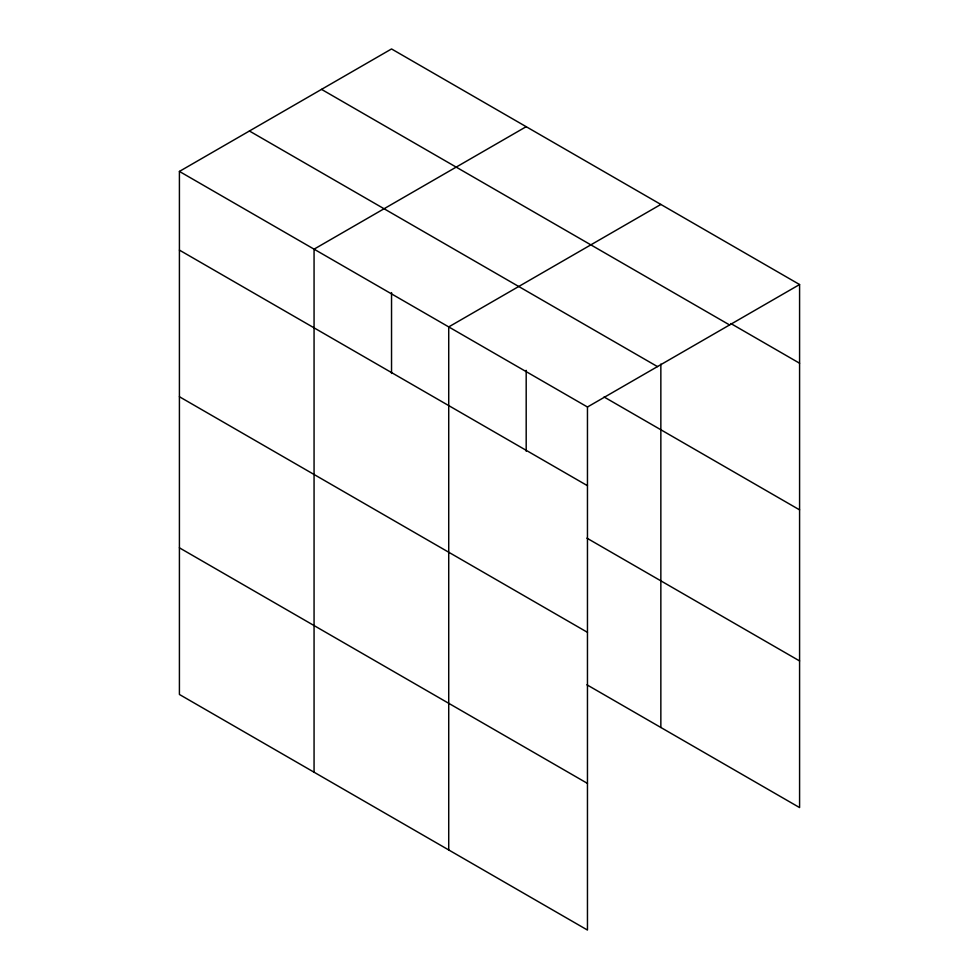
<?xml version="1.0" encoding="UTF-8"?>
<svg xmlns="http://www.w3.org/2000/svg" width="979" height="979" viewBox="0 0 979 979"><rect width="100%" height="100%" fill="white"/><g stroke="black" fill="none" stroke-linecap="round" stroke-linejoin="round"><path stroke-width="1.47" d="M587.461 632.336L587.461 407.007L179.414 171.423L179.414 694.466L587.461 930.05L587.461 632.336L179.414 396.74M660.849 364.078L660.849 727.483M586.923 684.798L799.586 807.577L799.586 284.534L391.539 48.95L179.414 171.423M526.188 126.695L314.063 249.168L314.063 772.211M660.849 204.44L448.725 326.913L448.725 849.956M587.461 407.007L799.586 284.534M730.885 323.559L799.586 363.233M321.528 89.37L729.588 324.955M249.412 131.002L657.472 366.599M604.08 396.984L799.586 509.863M179.414 250.11L587.461 485.694M586.923 538.156L799.586 660.947M179.414 547.824L587.461 783.408M526.188 370.331L526.188 451.209M391.539 292.586L391.539 373.464"/></g></svg>
